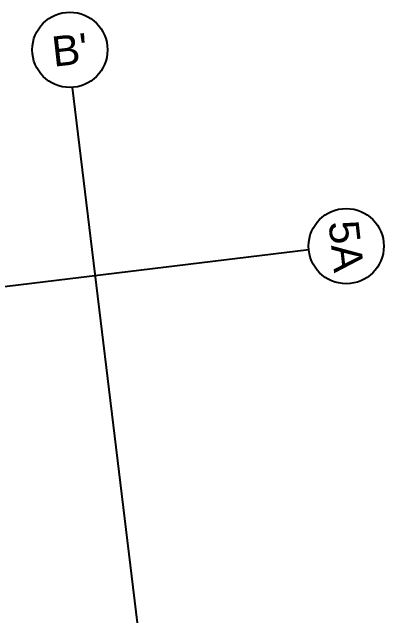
# Model space of a CAD drawing. Header units: millimetres. Extents: x 400382 to 401422, y 4543975 to 4544126.
# Drawn here: x 400492.46 to 400497.4, y 4544066.29 to 4544074.41 of the extents above; entities that cross this region are included whole.
import ezdxf
from ezdxf.enums import TextEntityAlignment as Align

# ---------------------------------------------------------------- set-up
doc = ezdxf.new("R2010")
doc.units = ezdxf.units.MM
doc.linetypes.add('AKS', pattern=[3, 2.5, -0.25, 0, -0.25])
for name, color, linetype in [('aks prota', 2, 'AKS'), ('caks prota', 4, 'Continuous'), ('taks prota', 7, 'Continuous')]:
    doc.layers.add(name, color=color, linetype=linetype)
doc.styles.add('TAKS', font='Arial Unicode.ttf')

msp = doc.modelspace()

# ---------------------------------------------------------------- linework, layer by layer
at = {"layer": 'aks prota', "ltscale": 10}
for p, q in [((400494.1223, 4544066.2935), (400493.2583, 4544073.4081)), ((400488.5523, 4544070.3013), (400496.4006, 4544071.2544))]:
    msp.add_line(p, q, dxfattribs=at)
at = {"layer": 'caks prota', "ltscale": 0.05}
for centre in [(400493.2226, 4544073.9068), (400496.8989, 4544071.2985)]:
    msp.add_circle(centre, 0.5, dxfattribs=at)

# ---------------------------------------------------------------- texts
at = {"layer": 'taks prota', "style": 'TAKS'}
for s, rotation, p in [("B'", 6.42916, (400493.2226, 4544073.9068)), ('5A', 276.42916, (400496.8989, 4544071.2985))]:
    msp.add_text(s, height=0.4, rotation=rotation, dxfattribs=at).set_placement(p, align=Align.MIDDLE_CENTER)

doc.saveas('drawing.dxf')
